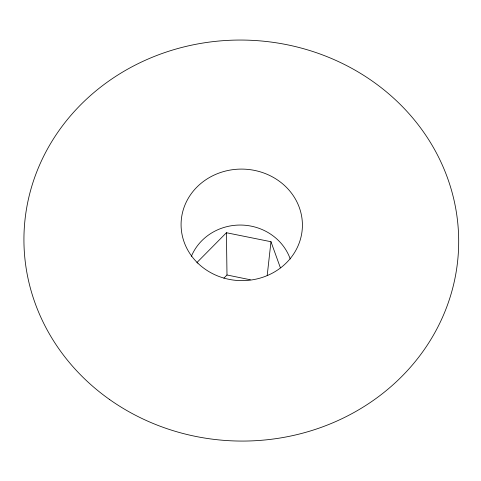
<?xml version="1.0" encoding="UTF-8"?>
<svg xmlns="http://www.w3.org/2000/svg" width="481" height="481" viewBox="0 0 481 481"><rect width="100%" height="100%" fill="white"/><g stroke="black" fill="none" stroke-linecap="round" stroke-linejoin="round"><path stroke-width="0.72" d="M267.183 275.673L270.971 241.721L226.419 232.732L196.909 262.566M223.881 278.186L226.99 274.988L226.419 232.732M226.99 274.988L250.318 279.768M270.971 241.721L280.399 267.839M191.366 256.343A52.573 49.351 1.6 0 1 241.648 225.066A52.573 49.351 1.6 0 1 290.229 258.946M109.734 399.621A217.394 200.499 1.6 0 0 456.95 266.757A217.394 200.499 1.6 0 0 157.233 55.303A217.394 200.499 1.6 0 0 109.734 399.621M197.877 263.197A60.666 55.766 1.6 0 0 299.97 240.777A60.666 55.766 1.6 0 0 227.387 170.617A60.666 55.766 1.6 0 0 197.877 263.197"/></g></svg>
